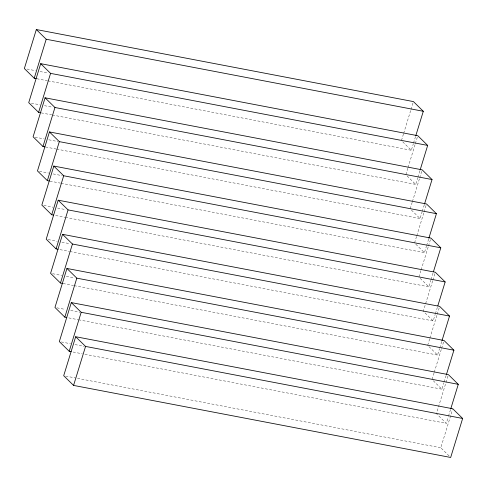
<?xml version="1.0" encoding="UTF-8"?>
<svg xmlns="http://www.w3.org/2000/svg" width="487" height="487" viewBox="0 0 487 487"><rect width="100%" height="100%" fill="white"/><g stroke="black" fill="none" stroke-linecap="round" stroke-linejoin="round"><path stroke-width="0.37" stroke-dasharray="2.44 1.83" d="M403.443 134.083L401.446 140.579L411.32 150.282L413.317 143.781M403.662 133.359L410.76 110.251M410.985 109.526L412.982 103.031M413.536 143.056L415.533 136.561M407.814 168.216L405.817 174.711L415.691 184.409L417.688 177.913M408.033 167.491L415.131 144.383M415.356 143.659L417.353 137.164M417.913 177.189L419.91 170.694M412.185 202.342L410.188 208.844L420.062 218.541L422.059 212.046M412.41 201.624L419.508 178.516M419.727 177.792L421.724 171.29M422.284 211.321L424.28 204.82M416.555 236.475L414.559 242.976L424.439 252.674L426.435 246.172M416.781 235.751L423.879 212.642M424.098 211.924L426.095 205.423M426.655 245.454L428.651 238.953M420.932 270.608L418.936 277.103L428.81 286.806L430.806 280.305M421.152 269.883L428.25 246.775M428.475 246.051L430.471 239.555M431.025 279.581L433.247 272.361M432.62 280.908L423.306 311.236L433.18 320.933L435.177 314.438M432.846 280.183L434.842 273.682M435.402 313.713L437.618 306.493M429.674 338.867L427.677 345.368L437.551 355.066L439.548 348.564M429.893 338.148L436.997 315.034M437.216 314.316L439.438 307.096M439.773 347.846L441.989 340.626M434.045 372.999L432.048 379.501L441.928 389.198L443.925 382.697M434.27 372.275L441.368 349.167M441.587 348.448L443.809 341.223M444.144 381.978L446.141 375.477M447.961 376.08L436.425 413.627L446.299 423.331L448.296 416.829M448.515 416.105L450.512 409.61M449.111 455.929L440.796 447.76L452.551 409.488M26.968 69.038L35.478 70.664M40.062 71.54L47.921 73.038M36.842 78.736L47.318 80.739M47.976 80.86L411.32 150.282M31.338 103.171L39.849 104.796M44.433 105.667L52.292 107.17M41.218 112.868L51.689 114.871M52.346 114.993L415.691 184.409M35.058 137.176L44.226 138.923M48.81 139.799L57.971 141.553M45.589 147.001L56.066 148.998M56.717 149.125L420.062 218.541M39.429 171.302L48.597 173.055M53.18 173.932L62.342 175.685M49.96 181.127L60.437 183.13M61.088 183.258L424.439 252.674M43.806 205.435L52.967 207.188M57.551 208.065L65.41 209.562M55.646 215.51L64.808 217.263M65.465 217.385L428.81 286.806M48.176 239.567L57.338 241.321M61.922 242.191L69.781 243.695M60.017 249.642L69.178 251.389M69.836 251.517L433.18 320.933M52.547 273.7L61.715 275.447M66.293 276.324L74.152 277.827M63.079 283.519L73.555 285.522M74.207 285.65L437.551 355.066M56.918 307.827L64.777 309.33M70.67 310.456L79.831 312.204M68.758 317.901L77.926 319.655M78.577 319.776L441.928 389.198M61.295 341.959L70.457 343.712M75.041 344.583L84.208 346.336M73.129 352.034L82.297 353.787M84.915 354.286L446.299 423.331M65.666 376.092L75.485 377.967M77.451 378.344L440.796 447.76"/><path stroke-width="0.73" d="M415.758 135.836L423.3 111.286L413.426 101.588L36.33 29.543L24.35 68.539L34.224 78.237L36.19 78.614M34.224 78.237L46.204 39.24L36.33 29.543M420.129 169.969L427.671 145.418L417.797 135.715L40.701 63.669L28.721 102.666L38.601 112.369L40.561 112.74M38.601 112.369L50.575 73.373L40.701 63.669M424.5 204.102L432.042 179.545L422.168 169.847L45.072 97.802L33.092 136.798L42.972 146.496L44.932 146.873M42.972 146.496L54.952 107.499L45.072 97.802M428.87 238.228L436.419 213.677L426.539 203.98L49.449 131.934L37.469 170.931L47.342 180.628L49.309 181.006M47.342 180.628L59.323 141.632L49.449 131.934M433.467 271.636L440.79 247.81L430.916 238.106L53.82 166.067L41.839 205.057L51.713 214.761L53.68 215.132M51.713 214.761L63.694 175.764L53.82 166.067M437.837 305.769L445.161 281.943L435.287 272.239L58.19 200.194L46.21 239.19L56.084 248.894L58.05 249.265M56.084 248.894L68.064 209.897L58.19 200.194M441.989 340.626L449.531 316.069L439.658 306.372L62.561 234.326L50.581 273.323L60.461 283.02L62.421 283.397M60.461 283.02L72.441 244.024L62.561 234.326M446.36 374.753L453.908 350.202L444.028 340.504L66.938 268.459L54.958 307.455L64.832 317.153L66.798 317.53M64.832 317.153L76.812 278.156L66.938 268.459M450.737 408.885L458.279 384.334L448.399 374.631L71.309 302.591L59.329 341.582L69.203 351.285L71.169 351.657M69.203 351.285L81.183 312.289L71.309 302.591M75.68 336.718L63.7 375.714L73.574 385.412L450.67 457.457L462.65 418.461L452.776 408.763L75.68 336.718L85.554 346.421L462.65 418.461M73.574 385.412L85.554 346.421M46.204 39.24L423.3 111.286M50.575 73.373L427.671 145.418M54.952 107.499L432.042 179.545M59.323 141.632L436.419 213.677M63.694 175.764L440.79 247.81M68.064 209.897L445.161 281.943M72.441 244.024L449.531 316.069M76.812 278.156L453.908 350.202M81.183 312.289L458.279 384.334"/></g></svg>
